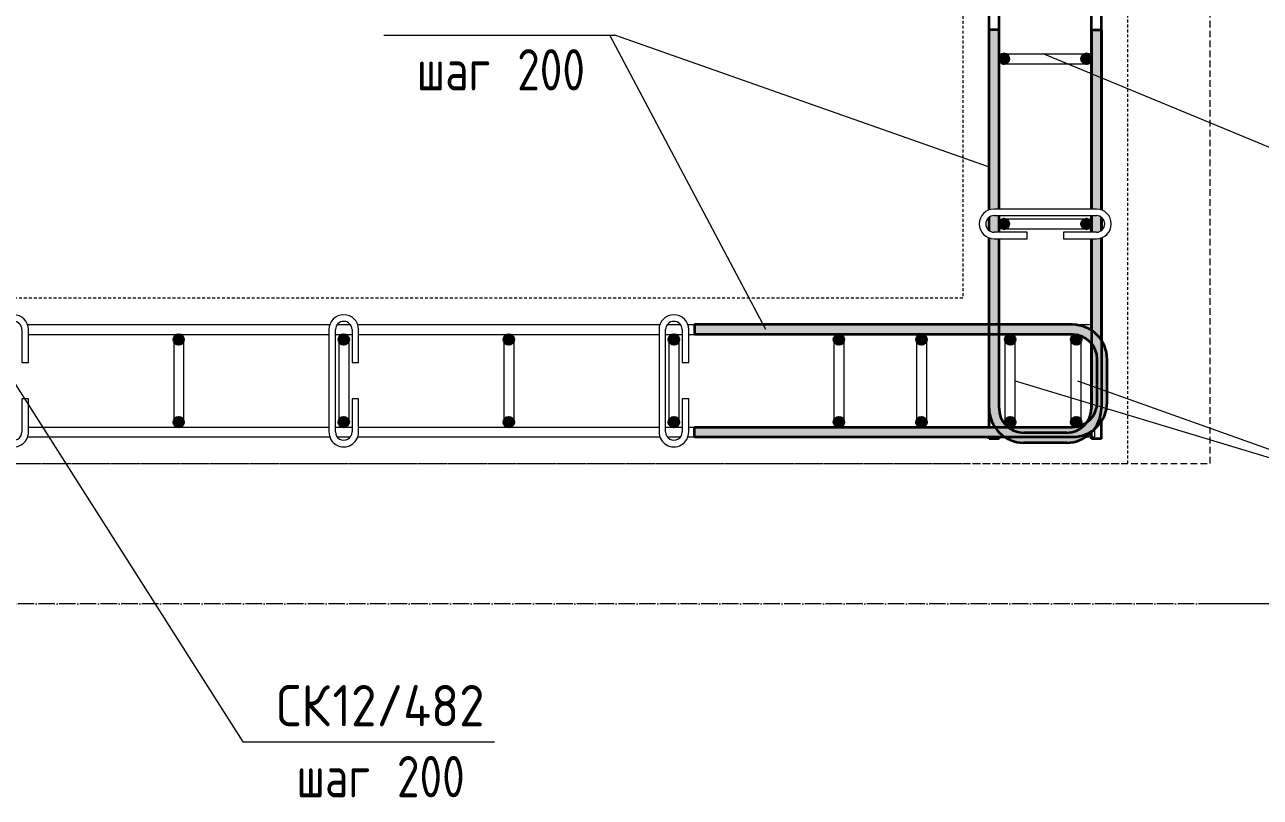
# Model space of a CAD drawing. Header units: millimetres. Extents: x 28908 to 47912, y -2577 to 78399.
# Drawn here: x 32943 to 34441, y 75931 to 76866 of the extents above; entities that cross this region are included whole.
import ezdxf

# ---------------------------------------------------------------- set-up
doc = ezdxf.new("R2010")
doc.units = ezdxf.units.MM
for name, pattern in [('01 Штриховая _4 мм_', [6, 3.5, -2.5]), ('01 Штриховая _8 мм_', [12, 8, -4]), ('02 Штрихпунктирная _20 мм_', [25, 20, -2.5, 0, -2.5])]:
    doc.linetypes.add(name, pattern=pattern)
for name, color, linetype, lineweight in [('AA_Oformlenie', 7, 'Continuous', 9), ('AA_Vinoska', 7, 'Continuous', 9), ('KR_Armatura', 7, 'Continuous', 20), ('KR_Armatura_Tonkie', 7, 'Continuous', 20), ('Оси', 7, 'Continuous', 9)]:
    doc.layers.add(name, color=color, linetype=linetype, lineweight=lineweight)
doc.layers.add('AF_Stena_Опалубка', color=7, linetype='Continuous', lineweight=20, true_color=0x0063c6)
doc.layers.add('KR_Fundament', color=7, linetype='Continuous', lineweight=20, true_color=0x804000)
doc.styles.add('ISOCPEUR_1', font='isocpeur.TTF', dxfattribs={"width": 0.9, "height": 50})
doc.styles.add('ISOCPEUR_2', font='isocpeur.TTF', dxfattribs={"width": 0.8, "height": 50})

# ---------------------------------------------------------------- blocks, each defined once
blk = doc.blocks.new('079_Шпилька _ЭлУзла_ - d8 А240-3881866-План армирования стен')
at = {"layer": 'AA_Oformlenie'}
for p, q in [((40, 18), (0, 18)), ((40, 10), (40, 18)), ((124, 18), (84, 18)), ((84, 18), (84, 10)), ((0, 10), (40, 10)), ((84, 10), (124, 10)), ((124, -10), (0, -10)), ((0, -18), (124, -18))]:
    blk.add_line(p, q, dxfattribs=at)
for centre, radius, start, end in [((0, 0), 18, 90, 270), ((124, 0), 18, 270, 90), ((0, 0), 10, 90, 270), ((124, 0), 10, 270, 90)]:
    blk.add_arc(centre, radius, start, end, dxfattribs=at)
blk = doc.blocks.new('042_М_Арматуры - Диам длина поз _ Шаг-2260295-План армирования стен')
at = {"layer": 'AA_Vinoska'}
blk.add_line((-7, 0), (7, 0), dxfattribs=at)

msp = doc.modelspace()

# ---------------------------------------------------------------- hatches: boundary and pattern name
at = {"layer": 'KR_Armatura', "lineweight": 35}
h = msp.add_hatch(color=256, dxfattribs=at)
edge = h.paths.add_edge_path()
edge.add_arc((34130.0616, 76825), 6, 0, 360)
for points in [[(34130.0616, 76819), (34135.2578, 76822), (34135.2578, 76828), (34130.0616, 76831), (34124.8655, 76828), (34124.8655, 76822)], [(34230.0616, 76819), (34235.2578, 76822), (34235.2578, 76828), (34230.0616, 76831), (34224.8655, 76828), (34224.8655, 76822)], [(34130.0616, 76619), (34135.2578, 76622), (34135.2578, 76628), (34130.0616, 76631), (34124.8655, 76628), (34124.8655, 76622)], [(34230.0616, 76619), (34235.2578, 76622), (34235.2578, 76628), (34230.0616, 76631), (34224.8655, 76628), (34224.9866, 76621.9301)], [(33127.0616, 76479.8038), (33133.0616, 76479.8038), (33136.0616, 76485), (33133.0616, 76490.1962), (33127.0616, 76490.1962), (33124.0616, 76485)], [(33327.0616, 76479.8038), (33333.0616, 76479.8038), (33336.0616, 76485), (33333.0616, 76490.1962), (33327.0616, 76490.1962), (33324.0616, 76485)], [(33527.0616, 76479.8038), (33533.0616, 76479.8038), (33536.0616, 76485), (33533.0616, 76490.1962), (33527.0616, 76490.1962), (33524.0616, 76485)], [(33728.1124, 76479.8038), (33733.0616, 76479.8038), (33736.0616, 76485), (33733.0616, 76490.1962), (33727.0616, 76490.1962), (33724.0616, 76485), (33727.0616, 76479.8038)], [(33927.0616, 76479.8038), (33933.0616, 76479.8038), (33936.0616, 76485), (33933.0616, 76490.1962), (33927.0616, 76490.1962), (33924.0616, 76485)], [(34027.0616, 76479.8038), (34033.0616, 76479.8038), (34036.0616, 76485), (34033.0616, 76490.1962), (34027.0616, 76490.1962), (34024.0616, 76485)], [(34140.5616, 76479.8038), (34143.5616, 76485), (34140.5616, 76490.1962), (34134.5616, 76490.1962), (34131.5616, 76485), (34134.5616, 76479.8038)], [(34214.5616, 76479.8038), (34220.5616, 76479.8038), (34223.5616, 76485), (34220.5616, 76490.1962), (34214.5616, 76490.1962), (34211.5616, 76485)], [(33127.0616, 76379.8038), (33133.0616, 76379.8038), (33136.0616, 76385), (33133.0616, 76390.1962), (33127.0616, 76390.1962), (33124.0616, 76385)], [(33327.0616, 76379.8038), (33333.0616, 76379.8038), (33336.0616, 76385), (33333.0616, 76390.1962), (33327.0616, 76390.1962), (33324.0616, 76385)], [(33527.0616, 76379.8038), (33533.0616, 76379.8038), (33536.0616, 76385), (33533.0616, 76390.1962), (33527.0616, 76390.1962), (33524.0616, 76385)], [(33728.1124, 76379.8038), (33733.0616, 76379.8038), (33736.0616, 76385), (33733.0616, 76390.1962), (33727.0616, 76390.1962), (33724.0616, 76385), (33727.0616, 76379.8038)], [(33927.0616, 76379.8038), (33933.0616, 76379.8038), (33936.0616, 76385), (33933.0616, 76390.1962), (33927.0616, 76390.1962), (33924.0616, 76385)], [(34027.0616, 76379.8038), (34033.0616, 76379.8038), (34036.0616, 76385), (34033.0616, 76390.1962), (34027.0616, 76390.1962), (34024.0616, 76385)], [(34140.5616, 76379.8038), (34143.5616, 76385), (34140.5616, 76390.1962), (34134.5616, 76390.1962), (34131.5616, 76385), (34134.5616, 76379.8038)], [(34214.5616, 76379.8038), (34220.5616, 76379.8038), (34223.5616, 76385), (34220.5616, 76390.1962), (34214.5616, 76390.1962), (34211.5616, 76385)]]:
    msp.add_hatch(color=256, dxfattribs=at).paths.add_polyline_path(points)
h = msp.add_hatch(color=256, dxfattribs=at)
edge = h.paths.add_edge_path()
edge.add_arc((34230.0616, 76825), 6, 0, 360)
h = msp.add_hatch(color=256, dxfattribs=at)
edge = h.paths.add_edge_path()
edge.add_arc((34130.0616, 76625), 6, 0, 360)
h = msp.add_hatch(color=256, dxfattribs=at)
edge = h.paths.add_edge_path()
edge.add_arc((34230.0616, 76625), 6, 0, 360)
h = msp.add_hatch(color=256, dxfattribs=at)
edge = h.paths.add_edge_path()
edge.add_arc((33130.0616, 76485), 6, 0, 360)
h = msp.add_hatch(color=256, dxfattribs=at)
edge = h.paths.add_edge_path()
edge.add_arc((33330.0616, 76485), 6, 0, 360)
h = msp.add_hatch(color=256, dxfattribs=at)
edge = h.paths.add_edge_path()
edge.add_arc((33530.0616, 76485), 6, 0, 360)
h = msp.add_hatch(color=256, dxfattribs=at)
edge = h.paths.add_edge_path()
edge.add_arc((33730.0616, 76485), 6, 0, 360)
h = msp.add_hatch(color=256, dxfattribs=at)
edge = h.paths.add_edge_path()
edge.add_arc((33930.0616, 76485), 6, 0, 360)
h = msp.add_hatch(color=256, dxfattribs=at)
edge = h.paths.add_edge_path()
edge.add_arc((34030.0616, 76485), 6, 0, 360)
h = msp.add_hatch(color=256, dxfattribs=at)
edge = h.paths.add_edge_path()
edge.add_arc((34137.5616, 76485), 6, 0, 360)
h = msp.add_hatch(color=256, dxfattribs=at)
edge = h.paths.add_edge_path()
edge.add_arc((34217.5616, 76485), 6, 0, 360)
h = msp.add_hatch(color=256, dxfattribs=at)
edge = h.paths.add_edge_path()
edge.add_arc((33130.0616, 76385), 6, 0, 360)
h = msp.add_hatch(color=256, dxfattribs=at)
edge = h.paths.add_edge_path()
edge.add_arc((33330.0616, 76385), 6, 0, 360)
h = msp.add_hatch(color=256, dxfattribs=at)
edge = h.paths.add_edge_path()
edge.add_arc((33530.0616, 76385), 6, 0, 360)
h = msp.add_hatch(color=256, dxfattribs=at)
edge = h.paths.add_edge_path()
edge.add_arc((33730.0616, 76385), 6, 0, 360)
h = msp.add_hatch(color=256, dxfattribs=at)
edge = h.paths.add_edge_path()
edge.add_arc((33930.0616, 76385), 6, 0, 360)
h = msp.add_hatch(color=256, dxfattribs=at)
edge = h.paths.add_edge_path()
edge.add_arc((34030.0616, 76385), 6, 0, 360)
h = msp.add_hatch(color=256, dxfattribs=at)
edge = h.paths.add_edge_path()
edge.add_arc((34137.5616, 76385), 6, 0, 360)
h = msp.add_hatch(color=256, dxfattribs=at)
edge = h.paths.add_edge_path()
edge.add_arc((34217.5616, 76385), 6, 0, 360)
at = {"layer": 'KR_Armatura_Tonkie'}
h = msp.add_hatch(color=256, dxfattribs=at)
h.paths.add_polyline_path([(34112.0616, 76402), (34124.0616, 76402), (34124.0616, 76607), (34118.0616, 76607), (34113.0616, 76607.7547), (34112.0616, 76608.1689), (34112.0616, 76435.2039)])
h.paths.add_polyline_path([(34124.0616, 76615), (34124.0616, 76635), (34118.0616, 76635), (34115.4734, 76634.6593), (34113.0616, 76633.6603), (34112.0616, 76632.8929), (34112.0616, 76617.1071), (34113.4029, 76616.1984), (34115.4734, 76615.3407), (34118.0616, 76615)])
h.paths.add_polyline_path([(34112.0616, 76641.8311), (34113.4029, 76642.3867), (34118.0616, 76643), (34124.0616, 76643), (34124.0616, 76860), (34112.0616, 76860), (34112.0616, 76642.3867)])
h = msp.add_hatch(color=256, dxfattribs=at)
h.paths.add_polyline_path([(34248.0616, 76402), (34248.0616, 76608.1689), (34246.7204, 76607.6133), (34242.0616, 76607), (34236.0616, 76607), (34236.0616, 76402)])
h.paths.add_polyline_path([(34236.0616, 76615), (34242.0616, 76615), (34244.6498, 76615.3407), (34247.0616, 76616.3397), (34248.0616, 76617.1071), (34248.0616, 76632.8929), (34246.7204, 76633.8016), (34244.6498, 76634.6593), (34242.0616, 76635), (34236.0616, 76635), (34236.0616, 76615.3407)])
h.paths.add_polyline_path([(34248.0616, 76641.8311), (34248.0616, 76860), (34236.0616, 76860), (34236.0616, 76643), (34242.0616, 76643), (34247.0616, 76642.2453)])
for points in [[(34142.1742, 76491), (34213.0616, 76491), (34213.0616, 76503), (33755.0616, 76503), (33755.0616, 76491), (34059.3619, 76491)], [(34243.0616, 76461), (34255.0616, 76461), (34253.6305, 76471.8704), (34249.4347, 76482), (34242.7601, 76490.6985), (34234.0616, 76497.3731), (34223.932, 76501.5689), (34213.0616, 76503), (34213.0616, 76491), (34220.8262, 76489.9778), (34228.0616, 76486.9808), (34234.2748, 76482.2132), (34239.0424, 76476), (34242.0394, 76468.7646)], [(34255.0616, 76409), (34255.0616, 76461), (34243.0616, 76461), (34243.0616, 76409)], [(34154.0616, 76360), (34154.0616, 76372), (34146.297, 76373.0222), (34139.0616, 76376.0192), (34132.8484, 76380.7868), (34128.0808, 76387), (34125.0838, 76394.2354), (34124.0616, 76402), (34112.0616, 76402), (34113.4927, 76391.1296), (34117.6885, 76381), (34124.3631, 76372.3015), (34133.0616, 76365.6269), (34143.1912, 76361.4311)], [(34206.0616, 76360), (34216.932, 76361.4311), (34227.0616, 76365.6269), (34235.7601, 76372.3015), (34242.4347, 76381), (34246.6305, 76391.1296), (34248.0616, 76402), (34236.0616, 76402), (34235.0394, 76394.2354), (34232.0424, 76387), (34227.2748, 76380.7868), (34221.0616, 76376.0192), (34213.8262, 76373.0222), (34206.0616, 76372), (34206.0616, 76364.9807)], [(34213.0616, 76367), (34223.932, 76368.4311), (34234.0616, 76372.6269), (34242.7601, 76379.3015), (34249.4347, 76388), (34253.6305, 76398.1296), (34255.0616, 76409), (34243.0616, 76409), (34242.0394, 76401.2354), (34239.0424, 76394), (34234.2748, 76387.7868), (34228.0616, 76383.0192), (34220.8262, 76380.0222), (34213.0616, 76379)], [(34059.3619, 76367), (34213.0616, 76367), (34213.0616, 76379), (33755.0616, 76379), (33755.0616, 76367), (33976.5495, 76367)], [(34154.0616, 76360), (34206.0616, 76360), (34206.0616, 76372), (34154.0616, 76372), (34154.0616, 76364.9807)]]:
    msp.add_hatch(color=256, dxfattribs=at).paths.add_polyline_path(points)

# ---------------------------------------------------------------- linework, layer by layer
at = {"layer": 'AA_Vinoska'}
for p, q in [((33652.3412, 76853.6408), (33658.4393, 76853.6408)), ((33841.574, 76497), (33652.3412, 76853.6408)), ((34111.1021, 76694.2099), (33658.4393, 76853.6408)), ((34177.2997, 76831.2101), (34610.3629, 76652.3908)), ((32929.3051, 76435.0707), (33207.9018, 75997.5317)), ((34143.5756, 76435.0707), (34634.0397, 76286.5416)), ((34219.2296, 76435.0707), (34634.0397, 76286.5416)), ((33207.9018, 75997.5317), (33232.7267, 75997.5317))]:
    msp.add_line(p, q, dxfattribs=at)
at = {"layer": 'AF_Stena_Опалубка', "linetype": '01 Штриховая _4 мм_'}
for p, q in [((34280.0616, 76335), (34280.0616, 77724.5)), ((34080.0616, 77525), (34080.0616, 76535)), ((34080.0616, 76535), (31880.0616, 76535)), ((31880.0616, 76335), (34080.0616, 76335)), ((34080.0616, 76335), (34280.0616, 76335))]:
    msp.add_line(p, q, dxfattribs=at)
at = {"layer": 'KR_Armatura', "lineweight": 35}
for p, q in [((34130.0616, 76831), (34124.8655, 76828)), ((34124.8655, 76828), (34124.8655, 76822)), ((34124.8655, 76822), (34130.0616, 76819)), ((34135.2578, 76828), (34130.0616, 76831)), ((34130.0616, 76819), (34135.2578, 76822)), ((34135.2578, 76822), (34135.2578, 76828)), ((34230.0616, 76831), (34224.8655, 76828)), ((34224.8655, 76828), (34224.8655, 76822)), ((34224.8655, 76822), (34230.0616, 76819)), ((34235.2578, 76828), (34230.0616, 76831)), ((34230.0616, 76819), (34235.2578, 76822)), ((34235.2578, 76822), (34235.2578, 76828)), ((34130.0616, 76631), (34124.8655, 76628)), ((34124.8655, 76628), (34124.8655, 76622)), ((34135.2578, 76628), (34130.0616, 76631)), ((34135.2578, 76622), (34135.2578, 76628)), ((34230.0616, 76631), (34224.8655, 76628)), ((34224.8655, 76628), (34224.9866, 76621.9301)), ((34235.2578, 76628), (34230.0616, 76631)), ((34235.2578, 76622), (34235.2578, 76628)), ((34124.8655, 76622), (34130.0616, 76619)), ((34130.0616, 76619), (34135.2578, 76622)), ((34224.9866, 76621.9301), (34230.0616, 76619)), ((34230.0616, 76619), (34235.2578, 76622)), ((33127.0616, 76490.1962), (33124.0616, 76485)), ((33133.0616, 76490.1962), (33127.0616, 76490.1962)), ((33136.0616, 76485), (33133.0616, 76490.1962)), ((33327.0616, 76490.1962), (33324.0616, 76485)), ((33333.0616, 76490.1962), (33327.0616, 76490.1962)), ((33336.0616, 76485), (33333.0616, 76490.1962)), ((33527.0616, 76490.1962), (33524.0616, 76485)), ((33533.0616, 76490.1962), (33527.0616, 76490.1962)), ((33536.0616, 76485), (33533.0616, 76490.1962)), ((33727.0616, 76490.1962), (33724.0616, 76485)), ((33733.0616, 76490.1962), (33727.0616, 76490.1962)), ((33736.0616, 76485), (33733.0616, 76490.1962)), ((33927.0616, 76490.1962), (33924.0616, 76485)), ((33933.0616, 76490.1962), (33927.0616, 76490.1962)), ((33936.0616, 76485), (33933.0616, 76490.1962)), ((34027.0616, 76490.1962), (34024.0616, 76485)), ((34033.0616, 76490.1962), (34027.0616, 76490.1962)), ((34036.0616, 76485), (34033.0616, 76490.1962)), ((34134.5616, 76490.1962), (34131.5616, 76485)), ((34140.5616, 76490.1962), (34134.5616, 76490.1962)), ((34143.5616, 76485), (34140.5616, 76490.1962)), ((34214.5616, 76490.1962), (34211.5616, 76485)), ((34220.5616, 76490.1962), (34214.5616, 76490.1962)), ((34223.5616, 76485), (34220.5616, 76490.1962)), ((33124.0616, 76485), (33127.0616, 76479.8038)), ((33127.0616, 76479.8038), (33133.0616, 76479.8038)), ((33133.0616, 76479.8038), (33136.0616, 76485)), ((33324.0616, 76485), (33327.0616, 76479.8038)), ((33327.0616, 76479.8038), (33333.0616, 76479.8038)), ((33333.0616, 76479.8038), (33336.0616, 76485)), ((33524.0616, 76485), (33527.0616, 76479.8038)), ((33527.0616, 76479.8038), (33533.0616, 76479.8038)), ((33533.0616, 76479.8038), (33536.0616, 76485)), ((33724.0616, 76485), (33727.0616, 76479.8038)), ((33727.0616, 76479.8038), (33728.1124, 76479.8038)), ((33728.1124, 76479.8038), (33733.0616, 76479.8038)), ((33733.0616, 76479.8038), (33736.0616, 76485)), ((33924.0616, 76485), (33927.0616, 76479.8038)), ((33927.0616, 76479.8038), (33933.0616, 76479.8038)), ((33933.0616, 76479.8038), (33936.0616, 76485)), ((34024.0616, 76485), (34027.0616, 76479.8038)), ((34027.0616, 76479.8038), (34033.0616, 76479.8038)), ((34033.0616, 76479.8038), (34036.0616, 76485)), ((34131.5616, 76485), (34134.5616, 76479.8038)), ((34134.5616, 76479.8038), (34140.5616, 76479.8038)), ((34140.5616, 76479.8038), (34143.5616, 76485)), ((34211.5616, 76485), (34214.5616, 76479.8038)), ((34214.5616, 76479.8038), (34220.5616, 76479.8038)), ((34220.5616, 76479.8038), (34223.5616, 76485)), ((33127.0616, 76390.1962), (33124.0616, 76385)), ((33124.0616, 76385), (33127.0616, 76379.8038)), ((33133.0616, 76390.1962), (33127.0616, 76390.1962)), ((33136.0616, 76385), (33133.0616, 76390.1962)), ((33133.0616, 76379.8038), (33136.0616, 76385)), ((33327.0616, 76390.1962), (33324.0616, 76385)), ((33324.0616, 76385), (33327.0616, 76379.8038)), ((33333.0616, 76390.1962), (33327.0616, 76390.1962)), ((33336.0616, 76385), (33333.0616, 76390.1962)), ((33333.0616, 76379.8038), (33336.0616, 76385)), ((33527.0616, 76390.1962), (33524.0616, 76385)), ((33524.0616, 76385), (33527.0616, 76379.8038)), ((33533.0616, 76390.1962), (33527.0616, 76390.1962)), ((33536.0616, 76385), (33533.0616, 76390.1962)), ((33533.0616, 76379.8038), (33536.0616, 76385)), ((33727.0616, 76390.1962), (33724.0616, 76385)), ((33724.0616, 76385), (33727.0616, 76379.8038)), ((33733.0616, 76390.1962), (33727.0616, 76390.1962)), ((33736.0616, 76385), (33733.0616, 76390.1962)), ((33733.0616, 76379.8038), (33736.0616, 76385)), ((33927.0616, 76390.1962), (33924.0616, 76385)), ((33924.0616, 76385), (33927.0616, 76379.8038)), ((33933.0616, 76390.1962), (33927.0616, 76390.1962)), ((33936.0616, 76385), (33933.0616, 76390.1962)), ((33933.0616, 76379.8038), (33936.0616, 76385)), ((34027.0616, 76390.1962), (34024.0616, 76385)), ((34024.0616, 76385), (34027.0616, 76379.8038)), ((34033.0616, 76390.1962), (34027.0616, 76390.1962)), ((34036.0616, 76385), (34033.0616, 76390.1962)), ((34033.0616, 76379.8038), (34036.0616, 76385)), ((34134.5616, 76390.1962), (34131.5616, 76385)), ((34131.5616, 76385), (34134.5616, 76379.8038)), ((34140.5616, 76390.1962), (34134.5616, 76390.1962)), ((34143.5616, 76385), (34140.5616, 76390.1962)), ((34140.5616, 76379.8038), (34143.5616, 76385)), ((34214.5616, 76390.1962), (34211.5616, 76385)), ((34211.5616, 76385), (34214.5616, 76379.8038)), ((34220.5616, 76390.1962), (34214.5616, 76390.1962)), ((34223.5616, 76385), (34220.5616, 76390.1962)), ((34220.5616, 76379.8038), (34223.5616, 76385)), ((33127.0616, 76379.8038), (33133.0616, 76379.8038)), ((33327.0616, 76379.8038), (33333.0616, 76379.8038)), ((33527.0616, 76379.8038), (33533.0616, 76379.8038)), ((33727.0616, 76379.8038), (33728.1124, 76379.8038)), ((33728.1124, 76379.8038), (33733.0616, 76379.8038)), ((33927.0616, 76379.8038), (33933.0616, 76379.8038)), ((34027.0616, 76379.8038), (34033.0616, 76379.8038)), ((34134.5616, 76379.8038), (34140.5616, 76379.8038)), ((34214.5616, 76379.8038), (34220.5616, 76379.8038))]:
    msp.add_line(p, q, dxfattribs=at)
for centre in [(34130.0616, 76825), (34230.0616, 76825), (34130.0616, 76625), (34230.0616, 76625), (33130.0616, 76485), (33330.0616, 76485), (33530.0616, 76485), (33730.0616, 76485), (33930.0616, 76485), (34030.0616, 76485), (34137.5616, 76485), (34217.5616, 76485), (33130.0616, 76385), (33330.0616, 76385), (33530.0616, 76385), (33730.0616, 76385), (33930.0616, 76385), (34030.0616, 76385), (34137.5616, 76385), (34217.5616, 76385)]:
    msp.add_circle(centre, 6, dxfattribs=at)
at = {"layer": 'KR_Armatura_Tonkie', "lineweight": 35}
for p, q in [((34112.0616, 76641.8311), (34112.0616, 77008.1689)), ((34124.0616, 76643), (34124.0616, 77007)), ((34236.0616, 76643), (34236.0616, 77007)), ((34248.0616, 76641.8311), (34248.0616, 77008.1689)), ((34124.0616, 76860), (34112.0616, 76860)), ((34112.0616, 76641.8311), (34112.0616, 76860)), ((34124.0616, 76643), (34124.0616, 76860)), ((34236.0616, 76860), (34236.0616, 76643)), ((34236.0616, 76860), (34248.0616, 76860)), ((34248.0616, 76860), (34248.0616, 76641.8311)), ((34112.0616, 76617.1071), (34112.0616, 76632.8929)), ((34112.0616, 76617.1071), (34112.0616, 76632.8929)), ((34124.0616, 76615), (34124.0616, 76635)), ((34124.0616, 76615), (34124.0616, 76635)), ((34236.0616, 76615), (34236.0616, 76635)), ((34236.0616, 76635), (34236.0616, 76615)), ((34248.0616, 76617.1071), (34248.0616, 76632.8929)), ((34248.0616, 76632.8929), (34248.0616, 76617.1071)), ((34112.0616, 76503), (34112.0616, 76608.1689)), ((34112.0616, 76402), (34112.0616, 76608.1689)), ((34124.0616, 76503), (34124.0616, 76607)), ((34124.0616, 76402), (34124.0616, 76607)), ((34236.0616, 76495.8384), (34236.0616, 76607)), ((34236.0616, 76607), (34236.0616, 76402)), ((34248.0616, 76483.7894), (34248.0616, 76608.1689)), ((34248.0616, 76608.1689), (34248.0616, 76402)), ((34213.0616, 76503), (33755.0616, 76503)), ((33755.0616, 76503), (33755.0616, 76491)), ((34213.0616, 76491), (33755.0616, 76491)), ((34112.0616, 76379), (34112.0616, 76491)), ((34124.0616, 76402), (34124.0616, 76491)), ((34236.0616, 76402), (34236.0616, 76479.8846)), ((34243.0616, 76409), (34243.0616, 76461)), ((34255.0616, 76409), (34255.0616, 76461)), ((34248.0616, 76364.75), (34248.0616, 76386.2106)), ((33755.0616, 76379), (34213.0616, 76379)), ((33755.0616, 76367), (33755.0616, 76379)), ((34206.0616, 76372), (34154.0616, 76372)), ((34236.0616, 76364.75), (34236.0616, 76372.6945)), ((33755.0616, 76367), (34213.0616, 76367)), ((34112.0616, 76364.75), (34112.0616, 76367)), ((34124.0616, 76364.75), (34112.0616, 76364.75)), ((34124.0616, 76364.75), (34124.0616, 76367)), ((34206.0616, 76360), (34154.0616, 76360)), ((34248.0616, 76364.75), (34236.0616, 76364.75))]:
    msp.add_line(p, q, dxfattribs=at)
at = {"layer": 'KR_Armatura_Tonkie'}
for p, q in [((34130.0616, 76831), (34166.0616, 76831)), ((34130.0616, 76819), (34166.0616, 76819)), ((34166.0616, 76831), (34194.0616, 76831)), ((34166.0616, 76819), (34194.0616, 76819)), ((34194.0616, 76831), (34230.0616, 76831)), ((34194.0616, 76819), (34230.0616, 76819)), ((34130.0616, 76631), (34166.0616, 76631)), ((34166.0616, 76631), (34194.0616, 76631)), ((34194.0616, 76631), (34230.0616, 76631)), ((34130.0616, 76619), (34166.0616, 76619)), ((34166.0616, 76619), (34194.0616, 76619)), ((34194.0616, 76619), (34230.0616, 76619)), ((32946.8927, 76503), (33313.2305, 76503)), ((32948.0616, 76491), (33312.0616, 76491)), ((33320.0616, 76491), (33340.0616, 76491)), ((33322.1687, 76503), (33337.9545, 76503)), ((33346.8927, 76503), (33713.2305, 76503)), ((33348.0616, 76491), (33712.0616, 76491)), ((33720.0616, 76491), (33740.0616, 76491)), ((33722.1687, 76503), (33737.9545, 76503)), ((33746.8927, 76503), (34112.0616, 76503)), ((33748.0616, 76491), (34112.0616, 76491)), ((34124.0616, 76503), (34236.0616, 76503)), ((34124.0616, 76491), (34213.0616, 76491)), ((33124.0616, 76485), (33124.0616, 76449)), ((33136.0616, 76485), (33136.0616, 76449)), ((33324.0616, 76485), (33324.0616, 76449)), ((33336.0616, 76485), (33336.0616, 76449)), ((33524.0616, 76485), (33524.0616, 76449)), ((33536.0616, 76485), (33536.0616, 76449)), ((33724.0616, 76485), (33724.0616, 76449)), ((33736.0616, 76485), (33736.0616, 76449)), ((33924.0616, 76485), (33924.0616, 76449)), ((33936.0616, 76485), (33936.0616, 76449)), ((34024.0616, 76485), (34024.0616, 76449)), ((34036.0616, 76485), (34036.0616, 76449)), ((34131.5616, 76449), (34131.5616, 76485)), ((34143.5616, 76449), (34143.5616, 76485)), ((34211.5616, 76449), (34211.5616, 76485)), ((34223.5616, 76449), (34223.5616, 76485)), ((33124.0616, 76449), (33124.0616, 76421)), ((33136.0616, 76449), (33136.0616, 76421)), ((33324.0616, 76449), (33324.0616, 76421)), ((33336.0616, 76449), (33336.0616, 76421)), ((33524.0616, 76449), (33524.0616, 76421)), ((33536.0616, 76449), (33536.0616, 76421)), ((33724.0616, 76449), (33724.0616, 76421)), ((33736.0616, 76449), (33736.0616, 76421)), ((33924.0616, 76449), (33924.0616, 76421)), ((33936.0616, 76449), (33936.0616, 76421)), ((34024.0616, 76449), (34024.0616, 76421)), ((34036.0616, 76449), (34036.0616, 76421)), ((34131.5616, 76421), (34131.5616, 76449)), ((34143.5616, 76421), (34143.5616, 76449)), ((34211.5616, 76421), (34211.5616, 76449)), ((34223.5616, 76421), (34223.5616, 76449)), ((33124.0616, 76421), (33124.0616, 76385)), ((33136.0616, 76421), (33136.0616, 76385)), ((33324.0616, 76421), (33324.0616, 76385)), ((33336.0616, 76421), (33336.0616, 76385)), ((33524.0616, 76421), (33524.0616, 76385)), ((33536.0616, 76421), (33536.0616, 76385)), ((33724.0616, 76421), (33724.0616, 76385)), ((33736.0616, 76421), (33736.0616, 76385)), ((33924.0616, 76421), (33924.0616, 76385)), ((33936.0616, 76421), (33936.0616, 76385)), ((34024.0616, 76421), (34024.0616, 76385)), ((34036.0616, 76421), (34036.0616, 76385)), ((34131.5616, 76385), (34131.5616, 76421)), ((34143.5616, 76385), (34143.5616, 76421)), ((34211.5616, 76385), (34211.5616, 76421)), ((34223.5616, 76385), (34223.5616, 76421)), ((32948.0616, 76379), (33312.0616, 76379)), ((33320.0616, 76379), (33340.0616, 76379)), ((33348.0616, 76379), (33712.0616, 76379)), ((33720.0616, 76379), (33740.0616, 76379)), ((33748.0616, 76379), (34119.2232, 76379)), ((34135.177, 76379), (34213.0616, 76379)), ((34240.0616, 76367), (34240.0616, 76377.2309)), ((32946.8927, 76367), (33313.2305, 76367)), ((33322.1687, 76367), (33337.9545, 76367)), ((33346.8927, 76367), (33713.2305, 76367)), ((33722.1687, 76367), (33737.9545, 76367)), ((33746.8927, 76367), (34131.2722, 76367)), ((34228.851, 76367), (34240.0616, 76367))]:
    msp.add_line(p, q, dxfattribs=at)
for centre, start, end in [((34130.0616, 76825), 90, 270), ((34230.0616, 76825), 270, 90), ((34130.0616, 76625), 90, 270), ((34230.0616, 76625), 270, 90), ((33130.0616, 76485), 0, 180), ((33330.0616, 76485), 0, 180), ((33530.0616, 76485), 0, 180), ((33730.0616, 76485), 0, 180), ((33930.0616, 76485), 0, 180), ((34030.0616, 76485), 0, 180), ((34137.5616, 76485), 0, 180), ((34217.5616, 76485), 108.4854286, 180), ((34217.5616, 76485), 0, 56.8063413), ((33130.0616, 76385), 180, 0), ((33330.0616, 76385), 180, 0), ((33530.0616, 76385), 180, 0), ((33730.0616, 76385), 180, 0), ((33930.0616, 76385), 180, 0), ((34030.0616, 76385), 180, 0), ((34137.5616, 76385), 180, 0), ((34217.5616, 76385), 180, 251.5145714), ((34217.5616, 76385), 303.1936587, 0)]:
    msp.add_arc(centre, 6, start, end, dxfattribs=at)
at = {"layer": 'KR_Armatura_Tonkie', "lineweight": 35}
for centre, radius, start, end in [((34213.0616, 76461), 42, 0, 90), ((34213.0616, 76461), 30, 0, 90), ((34154.0616, 76402), 42, 180, 270), ((34154.0616, 76402), 30, 180, 270), ((34206.0616, 76402), 30, 270, 0), ((34206.0616, 76402), 42, 270, 0), ((34213.0616, 76409), 30, 270, 0), ((34213.0616, 76409), 42, 270, 0)]:
    msp.add_arc(centre, radius, start, end, dxfattribs=at)
at = {"layer": 'KR_Fundament', "linetype": '01 Штриховая _8 мм_'}
for p, q in [((34380.0616, 76335), (34380.0616, 77825)), ((29520.0616, 76335), (34380.0616, 76335))]:
    msp.add_line(p, q, dxfattribs=at)
at = {"layer": 'Оси', "linetype": '02 Штрихпунктирная _20 мм_'}
msp.add_line((34385.642, 76165), (29326.6048, 76165), dxfattribs=at)
at = {"layer": 'Оси'}
msp.add_line((34485.642, 76165), (34385.642, 76165), dxfattribs=at)

# ---------------------------------------------------------------- block references
at = {"layer": 'AA_Oformlenie'}
for p, rotation in [((34242.0616, 76625), 180), ((32930.0616, 76497), 270), ((33330.0616, 76497), 270), ((33730.0616, 76497), 270)]:
    msp.add_blockref('079_Шпилька _ЭлУзла_ - d8 А240-3881866-План армирования стен', p, dxfattribs=dict(at, rotation=rotation))
at = {"layer": 'AA_Vinoska', "xscale": 19.99999999999999, "yscale": 19.99999999999999, "zscale": 19.99999999999999}
for p in [(33518.4393, 76853.6408), (33372.7267, 75997.5317)]:
    msp.add_blockref('042_М_Арматуры - Диам длина поз _ Шаг-2260295-План армирования стен', p, dxfattribs=at)

# ---------------------------------------------------------------- texts
at = {"layer": 'AA_Vinoska', "char_height": 50, "attachment_point": 1}
for s, insert, width, style in [(' 200', (33514.7805, 76836.6647), 133.4008, 'ISOCPEUR_2'), ('шаг', (33418.4721, 76836.6647), 116.7257, 'ISOCPEUR_2'), ('СК', (33248.5395, 76066.5367), 82.253137, 'ISOCPEUR_1'), ('12/482', (33316.4051, 76066.5367), 226.556887, 'ISOCPEUR_1'), (' 200', (33369.0678, 75980.5556), 133.4008, 'ISOCPEUR_2'), ('шаг', (33272.7595, 75980.5556), 116.7257, 'ISOCPEUR_2')]:
    msp.add_mtext(s, dxfattribs=dict(at, insert=insert, width=width, style=style))

doc.saveas('drawing.dxf')
